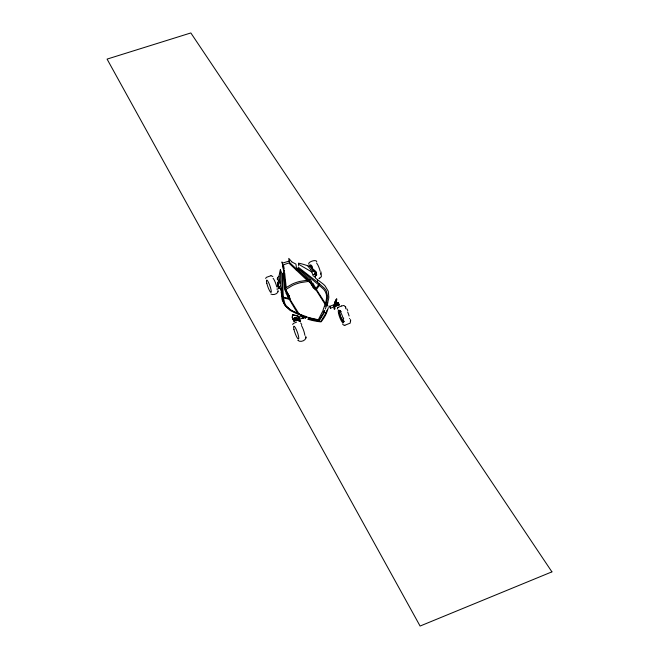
<?xml version="1.0" encoding="UTF-8"?>
<svg xmlns="http://www.w3.org/2000/svg" width="659" height="659" viewBox="0 0 659 659"><rect width="100%" height="100%" fill="white"/><g stroke="black" fill="none" stroke-linecap="round" stroke-linejoin="round"><path stroke-width="0.99" d="M298.519 263.995L298.527 263.172M334.607 306.855L334.533 306.6M298.519 264.193L311.888 272.043L312.275 273.263A7.834 4.358 57.6 0 1 312.514 274.474M350.58 319.681L350.226 323.108L345.003 325.2M280.841 286.838L281.994 299.046A41.023 27.447 -8.5 0 0 282.653 301.179L285.94 306.386L291.525 310.488A48.857 32.497 -8.4 0 0 293.23 311.369L298.165 313.552M320.999 271.837L321.378 276.689L319.821 278.057M298.494 265.544L298.486 265.956M279.161 286.286L279.35 288.584L278.428 288.766L278.082 284.803L278.691 288.304M298.445 267.34L317.605 282.299L317.506 279.696M280.577 285.751A7.859 1.639 81.6 0 1 280.256 284.564L280.479 269.968M294.178 321.139L294.136 320.678A6.887 4.844 -9.2 0 1 294.828 320.447L303.115 318.108M278.057 290.71C278.625 293.881 272.925 295.529 270.915 294.046M334.204 305.603L334.27 305.43A13.023 9.069 -7 0 1 334.541 304.507L329.689 306.369L330.505 308.544M337.317 308.956L337.878 307.506L341.453 305.99M279.449 280.503L278.971 276.22L280.339 269.605M286.294 289.342L286.195 290.603A3.476 2.315 -9.7 0 0 286.336 291.072L289.383 296.221M320.636 274.268L320.603 273.081M335.044 303.774L334.846 304.417A11.401 7.933 -7 0 0 334.64 305.117L334.566 305.587A6.046 4.209 -7.2 0 0 334.566 306.163L334.525 306.163A7.793 5.42 -7.2 0 1 334.558 305.834L334.566 305.792M292.703 324.525L293.28 323.487L296.641 322.086M334.591 305.422L338.569 303.783L339.237 304.862M265.602 278.428L266.409 277.34L270.898 275.734M316.814 261.969C316.913 258.583 307.078 262.175 308.84 264.234M309.17 281.105L308.692 281.615M307.423 279.498L306.839 280.264L299.73 281.442A29.243 19.679 -9.2 0 0 292.003 284.169L286.212 287.555L285.396 287.291M334.195 306.509L334.171 306.6A7.315 5.091 -7.2 0 1 334.171 306.048L334.245 306.295M328.33 307.572L327.902 309.195A5.107 3.814 -21.1 0 1 327.638 309.335L327.655 309.952M327.729 302.745L327.539 303.453L328.627 298.708A49.145 32.934 -10.2 0 0 328.825 297.16L328.281 291.294L325.192 286.055A41.204 27.727 -9.8 0 0 323.495 284.309L315.554 278.18M334.335 304.911L334.541 304.318M334.673 306.089L334.64 306.196A11.112 7.554 -7.6 0 0 334.401 307.893L334.27 309.195A11.854 8.139 -6.3 0 1 334.138 308.61L334.154 306.682L330.414 308.313M334.912 304.03L334.788 304.755L338.314 303.222L338.1 302.539L334.92 303.89M325.06 304.293L315.364 288.856A3.204 2.298 -31.9 0 1 315.101 288.963L314.87 289.046M325.875 305.315L325.571 306.246M319.145 285.256L323.561 289.202A27.546 19.07 -18.8 0 1 325.422 291.929C327.885 296.361 325.941 302.201 324.302 306.542M325.348 303.437L316.378 289.433A8.097 1.664 70.4 0 1 315.933 288.667L312.901 283.139L312.127 283.411M327.597 310.134L326.444 313.206L325.735 313.462L320.793 321.46L308.536 318.94L309.055 318.223M326.938 310.331L325.735 313.462M326.106 304.615L327.762 296.937L326.345 291.014A29.597 20.487 -18.9 0 0 324.335 288.205L319.804 284.243M334.401 302.901L336.518 298.898L336.271 302.209L336.856 298.988C332.746 301.525 335.851 317.234 334.352 303.692M324.137 307.012L322.885 310.57M335.785 302.646L335.365 303.618M325.282 309.071L326.032 307.012A8.246 0.766 -65.8 0 1 326.576 305.611L327.597 303.222L327.416 304.326A7.051 4.77 -8.1 0 0 327.572 305.191L328.108 306.344M336.115 302.778L335.711 303.708M324.063 310.57C322.045 314.359 323.701 314.055 324.706 310.669M322.572 311.443L318.322 319.763L310.743 318.066M309.87 318.371L312.325 318.824M326.09 312.63L324.994 312.498A2.232 1.499 23.6 0 0 324.146 312.786L319.541 320.183L317.943 320.266M322.729 313.989L318.972 320.431M314.845 287.159L314.854 287.143A1.343 0.964 -31.9 0 1 314.079 287.752M315.875 288.576L318.627 284.803M316.427 289.507L319.335 285.396M278.955 276.245L277.439 277.727M321.164 321.773L320.669 321.872A55.957 37.283 -8 0 1 308.873 319.541L308.799 319.491M296.303 270.174L296.69 269.432L295.916 264.086L292.036 262.051M286.303 289.219L292.439 285.52A29.301 19.745 -9.1 0 1 300.693 282.604L308.338 281.426M316.238 275.635C317.737 273.93 313.857 267.859 316.74 275.025M337.878 307.506L338.298 307.267M277.085 278.963L277.777 278.551M278.938 286.41L278.246 286.772M279.111 286.822L278.312 287.233L278.411 288.576M304.524 317.572L304.211 317.72A5.124 3.559 -42.3 0 1 303.98 317.844L302.728 317.234L303.371 318.165M318.915 278.436L319.681 278.114M278.403 280.899C279.927 283.065 277.579 285.273 277.653 282.085M334.607 306.443L338.454 304.787A6.845 4.778 -7.2 0 1 339.13 304.532L339.146 305.002A6.994 4.704 -8 0 0 338.561 305.265M334.558 306.847L338.479 305.166M310.422 283.016L310.653 282.11M309.952 279.358L309.211 279.902L309.195 281.006M310.447 283.008L313.486 287.934L314.071 287.719M308.89 319.516L309.598 319.261M289.515 296.443L288.955 296.649A1.343 0.972 -30.8 0 1 288.016 296.723M289.738 297.983L289.54 298.049A3.213 2.315 -30.8 0 1 289.235 298.148L299.128 314.055M289.754 299.021L290.289 298.832L288.057 294.944M315.9 289.729L315.364 289.919L313.816 287.423M286.525 291.484L286.064 290.817M286.583 292.464L285.8 292.744L288.733 298.329A8.13 1.499 70.5 0 0 289.169 299.112L297.736 313.527M285.602 289.334L283.93 273.691L283.378 273.238L282.686 273.452L282.423 281.253L283.386 297.374M318.767 284.935L303.56 272.348L297.687 268.18L296.847 268.575L296.657 269.218L310.043 281.204M285.248 290.561L284.647 289.49A5.14 3.954 -6.2 0 1 284.433 288.741L284.902 288.28L285.421 288.716M289.153 261.055L282.283 263.196M341.593 305.949L343.94 305.479L345.621 306.954M294.878 320.818L299.095 319.607L298.749 319.022A6.088 4.267 -9.3 0 0 298.173 318.651L297.736 318.421A11.475 8.073 -9.4 0 0 296.83 318.05L296.336 317.885M292.827 318.775C295.866 316.477 299.952 319.154 293.049 319.458L292.827 318.775L294.005 321.131M298.972 317.201L301.665 316.419L303.321 318.338M311.971 268.996L312.778 271.376L314.096 271.195M298.255 340.629L297.959 340.291C300.084 343.009 307.399 340.266 305.76 336.189M342.491 323.981L343.685 325.151L344.855 325.233M271.063 275.701L272.851 276.541M315.463 274.111L313.948 274.416L314.434 274.325M315.15 273.732L314.079 274.391L316.147 275.577M311.114 266.796L312.234 267.117M286.212 289.614L285.569 289.013M278.946 288.477L279.498 288.428M281.195 290.586L281.047 289.285M284.564 274.301L283.98 273.946L282.785 265.182M294.359 317.992L295.776 318.256M298.881 263.238C303.033 263.954 307.3 265.758 311.015 266.722M307.91 266.088L310.546 269.309M319.541 320.183L312.984 318.981M294.828 318.198L295.545 318.346M283.37 297.258L288.683 298.239M289.21 299.186L283.461 297.934M312.893 319.261L311.427 318.89M310.447 318.618L310.059 318.503M309.903 318.173L309.582 318.017A2.241 0.939 -73.4 0 0 309.055 318.223L309.013 318.19M310.364 317.951L308.437 317.341M308.223 319.31L307.671 319.137M296.278 317.976L296.657 318.099A13.122 9.234 -9.5 0 1 297.744 318.536L298.42 318.882A7.364 5.165 -9.3 0 1 299.029 319.286M307.135 317.572L306.723 317.432M306.592 317.111L306.122 316.946M306.435 317.333L304.829 316.773M307.259 316.938L299.68 314.269A7.084 4.827 -9.7 0 1 300.446 314.911L301.229 315.916M304.474 316.641L303.519 316.312M298.049 315.933L292.621 314.615L292.25 317.786L292.489 314.87L298.148 316.271L300.298 321.518L298.881 316.411M302.58 315.974L299.878 315.002M305.652 317.959L305.208 317.795M305.274 318.305L304.557 317.564M298.305 313.61L299.631 314.236M303.873 317.308L302.053 316.501A7.702 1.722 60.8 0 1 302.308 316.79L302.761 317.284L302.242 316.954M302.357 315.562L302.275 315.529A8.287 1.606 25.5 0 1 300.702 314.878L300.52 314.796M298.123 314.335L289.985 310.331L285.158 305.685A29.548 18.996 -0.1 0 1 283.617 302.695L282.456 297.506M297.176 313.305L290.462 309.919L286.237 305.9A27.513 17.694 -0.1 0 1 284.68 303.041L283.469 298.033M301.6 316.205L301.649 316.229A4.3 0.964 60.9 0 1 301.822 316.361L301.542 316.213M297.769 319.953L299.474 321.065M308.849 281.698L309.812 282.274A3.443 2.282 -9.1 0 1 310.109 282.563L310.381 282.958M298.428 318.445L299.244 319.129M308.148 281.311L288.757 262.982L283.461 264.844L284.194 268.872M312.836 275.528L315.488 277.34M319.681 284.153L319.656 284.136A4.514 2.208 63.6 0 1 319.187 283.708M316.592 274.918L315.554 274.152M315.826 271.483L313.247 269.185M298.955 319.631L298.329 319.178A7.842 5.503 -9.3 0 0 297.959 318.972L293.288 320.035L293.922 321.131M297.398 268.279L310.232 279.614A5.124 3.938 -5.3 0 1 310.76 280.248L311.213 281.088M317.613 282.316L319.187 283.757M291.789 261.829L288.757 258.361L289.326 262.109L290.257 263.172L308.667 280.512M308.923 280.75L312.687 285.924M329.673 306.13L329.706 306.163A4.284 0.717 79.4 0 1 329.797 306.311L329.928 306.542A7.669 1.285 79.4 0 1 330.068 306.83L330.579 308.396M289.144 295.907L288.461 295.117A2.694 1.672 85 0 1 288.238 294.837M300.652 322.894L301.756 324.566M345.357 306.624L345.604 306.954M345.481 306.797L345.901 307.325M286.484 292.332L285.331 290.685M286.723 292.654L287.637 294.153M338.1 302.539L339.336 304.853M313.437 287.859L313.363 287.736A4.819 3.246 -14.7 0 1 313.165 287.382L313.099 287.102M288.172 294.631L285.66 289.466M311.402 283.403L310.751 282.283M286.994 292.423L286.163 290.99M310.751 269.663L311.888 272.043M346.873 308.832L347.763 310.546M311.822 284.128L312.539 285.578M287.645 293.601L287.942 294.169M310.751 266.747L311.089 267.447M313.404 286.64L313.066 285.874M311.114 267.488L311.369 268.04M313.363 269.449L314.063 271.121M295.034 320.776L295.034 320.389M277.497 277.867L277.67 278.436M282.382 296.814L281.228 292.547M311.419 281.566L311.649 282.143M312.951 285.602L312.44 284.251M280.635 270.388L281.739 273.213L282.151 294.878M312.053 283.23L311.888 282.777M312.926 286.541L312.91 286.5A2.685 0.766 58.5 0 0 312.836 286.154M277.851 279.004L277.834 278.963A9.679 1.59 73.7 0 1 278.296 280.709L278.37 280.759M281.953 261.862L282.11 262.562M282.077 262.447L282.736 264.951M282.802 265.231L283.477 269.094M279.96 283.279L279.49 280.742M277.801 283.049L277.884 283.601M277.999 284.136L278.073 284.729M282.357 296.616L282.365 296.674A4.539 0.56 76.5 0 1 282.373 297.102M283.51 269.333L283.667 270.651M284.35 270.091L284.507 271.45M286.212 287.555L284.655 272.908M285.528 288.691L283.856 272.587M284.4 288.395L282.975 273.345M350.646 320.982L350.629 320.241M278.049 291.146L278.049 291.36M310.933 265.75A5.527 1.145 70.5 0 1 311.353 265.47M311.929 265.964A5.527 1.145 70.5 0 1 312.069 266.137M310.85 265.544A5.758 1.186 70.5 0 1 311.386 265.305M309.771 266.508A6.516 1.343 70.5 0 1 312.728 268.501M316.641 263.172A6.508 1.367 70.5 0 1 320.142 271.178M273.106 278.287A6.549 1.161 70.6 0 1 276.772 286.937M277.109 288.7A6.549 1.161 70.6 0 1 277.167 289.713M343.957 321.262A5.774 1.236 70.1 0 1 340.201 315.496A5.774 1.236 70.1 0 1 340.983 311.765M343.603 318.017A5.774 1.236 70.1 0 1 343.693 318.379M344.089 321.312A6.013 1.293 70.1 0 1 340.934 317.679A6.013 1.293 70.1 0 1 339.673 310.537M340.217 310.719A6.013 1.293 70.1 0 1 340.958 311.583M345.571 308.412A6.796 1.483 70 0 1 345.917 308.832M347.631 311.946A6.796 1.483 70 0 1 349.081 316.007M349.591 318.429A6.796 1.483 70 0 1 349.632 318.767M301.451 325.513A6.845 1.269 70.2 0 1 304.853 335.291M298.445 318.371A4.778 3.6 76.3 0 0 298.173 318.239L296.286 317.795A0.956 0.42 33 0 0 296.072 317.753M294.285 321.147A7.027 4.77 -9.9 0 1 294.927 320.941M334.097 305.479A4.753 2.092 65.7 0 1 334.138 305.241M314.524 271.78A10.684 2.521 60.2 0 1 315.43 273.913M311.303 267.052A9.63 2.117 67.4 0 1 312.069 268.979M277.834 284.284A10.742 1.532 80.7 0 1 278.065 286.393M315.126 277.217A1.656 1.087 -60.7 0 1 316.023 275.38M313.346 274.614A1.153 0.857 -11.3 0 1 313.857 274.482M326.477 313.214A56.435 37.991 -10.5 0 1 321.279 321.617M313.824 287.818A5.025 1.532 76 0 1 313.396 287.118M319.145 285.166A4.868 2.405 64.9 0 1 318.783 284.845M279.482 288.296A1.664 1.326 0.8 0 1 281.195 289.219M279.704 286.558A1.153 0.758 -48.7 0 1 280.141 286.344M300.405 314.623A3.781 0.791 25.6 0 1 298.618 313.676M289.021 295.965A4.835 3.13 -4.3 0 1 289.276 296.262M283.255 297.168A4.893 0.626 75.3 0 1 283.321 297.588M293.593 318.948A1.26 0.486 22.4 0 1 292.654 318.478M293.873 318.618A1.277 0.412 22.5 0 1 292.86 318.157M299.483 321.057A11.936 8.345 -10.7 0 1 299.952 321.501L298.543 320.776A11.195 7.686 -9.9 0 0 296.995 319.953M305.842 337.606L305.817 338.034L305.825 337.622M551.921 571.855L420.088 626.05L107.079 59.104L190.838 32.95L551.921 571.855M266.813 283.329A6.557 1.137 70.6 0 0 271.014 292.431A6.557 1.137 70.6 0 0 268.773 282.966A6.557 1.137 70.6 0 0 266.813 283.329M338.528 313.322A6.804 1.458 70.1 0 0 343.182 322.877A6.804 1.458 70.1 0 0 341.164 313.198A6.804 1.458 70.1 0 0 338.528 313.322M293.939 329.385A6.845 1.236 70.2 0 0 298.436 339.072A6.845 1.236 70.2 0 0 296.212 329.401A6.845 1.236 70.2 0 0 293.939 329.385"/></g></svg>
